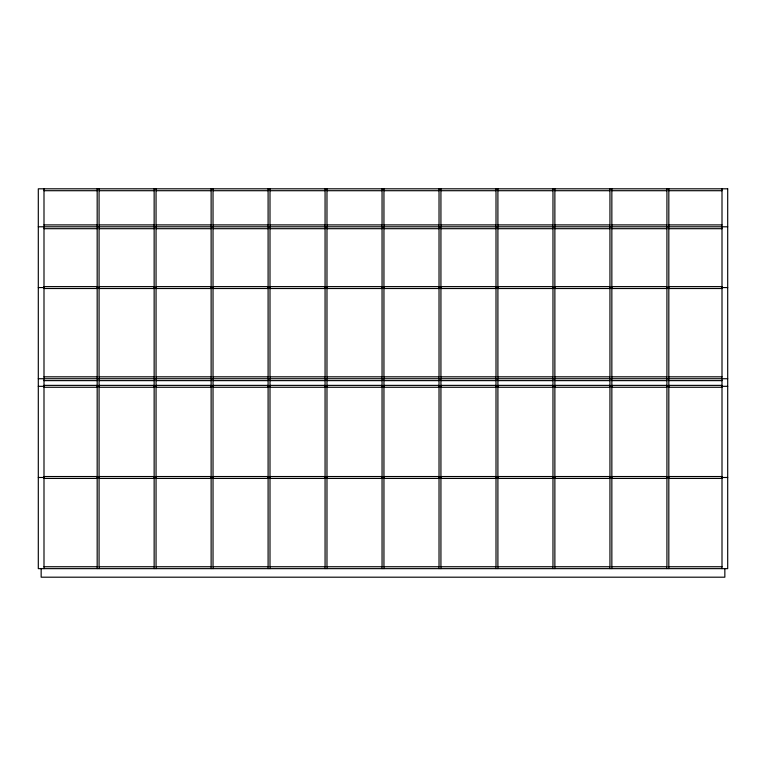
<?xml version="1.0" encoding="UTF-8"?>
<svg xmlns="http://www.w3.org/2000/svg" width="766" height="766" viewBox="0 0 766 766"><rect width="100%" height="100%" fill="white"/><g stroke="black" fill="none" stroke-linecap="round" stroke-linejoin="round"><path stroke-width="1.15" d="M43.997 190.705L97.177 190.705M99.073 190.705L154.148 190.705M156.053 190.705L211.129 190.705M213.025 190.705L268.1 190.705M269.996 190.705L325.071 190.705M326.977 190.705L382.052 190.705M383.948 190.705L439.023 190.705M440.929 190.705L496.004 190.705M497.9 190.705L552.975 190.705M554.871 190.705L609.947 190.705M611.852 190.705L666.927 190.705M668.823 190.705L722.003 190.705M43.997 224.898L97.177 224.898M99.073 224.898L154.148 224.898M156.053 224.898L211.129 224.898M213.025 224.898L268.1 224.898M269.996 224.898L325.071 224.898M326.977 224.898L382.052 224.898M383.948 224.898L439.023 224.898M440.929 224.898L496.004 224.898M497.9 224.898L552.975 224.898M554.871 224.898L609.947 224.898M611.852 224.898L666.927 224.898M668.823 224.898L722.003 224.898M38.3 226.793L727.7 226.793M43.997 228.689L97.177 228.689M99.073 228.689L154.148 228.689M156.053 228.689L211.129 228.689M213.025 228.689L268.1 228.689M269.996 228.689L325.071 228.689M326.977 228.689L382.052 228.689M383.948 228.689L439.023 228.689M440.929 228.689L496.004 228.689M497.9 228.689L552.975 228.689M554.871 228.689L609.947 228.689M611.852 228.689L666.927 228.689M668.823 228.689L722.003 228.689M43.997 286.618L97.177 286.618M99.073 286.618L154.148 286.618M156.053 286.618L211.129 286.618M213.025 286.618L268.1 286.618M269.996 286.618L325.071 286.618M326.977 286.618L382.052 286.618M383.948 286.618L439.023 286.618M440.929 286.618L496.004 286.618M497.9 286.618L552.975 286.618M554.871 286.618L609.947 286.618M611.852 286.618L666.927 286.618M668.823 286.618L722.003 286.618M38.3 287.566L43.997 287.566M97.177 287.566L99.073 287.566M154.148 287.566L156.053 287.566M211.129 287.566L213.025 287.566M268.1 287.566L269.996 287.566M325.071 287.566L326.977 287.566M382.052 287.566L383.948 287.566M439.023 287.566L440.929 287.566M496.004 287.566L497.9 287.566M552.975 287.566L554.871 287.566M609.947 287.566L611.852 287.566M666.927 287.566L668.823 287.566M722.003 287.566L727.7 287.566M43.997 288.514L97.177 288.514M99.073 288.514L154.148 288.514M156.053 288.514L211.129 288.514M213.025 288.514L268.1 288.514M269.996 288.514L325.071 288.514M326.977 288.514L382.052 288.514M383.948 288.514L439.023 288.514M440.929 288.514L496.004 288.514M497.9 288.514L552.975 288.514M554.871 288.514L609.947 288.514M611.852 288.514L666.927 288.514M668.823 288.514L722.003 288.514M43.997 376.824L97.177 376.824M99.073 376.824L154.148 376.824M156.053 376.824L211.129 376.824M213.025 376.824L268.1 376.824M269.996 376.824L325.071 376.824M326.977 376.824L382.052 376.824M383.948 376.824L439.023 376.824M440.929 376.824L496.004 376.824M497.9 376.824L552.975 376.824M554.871 376.824L609.947 376.824M611.852 376.824L666.927 376.824M668.823 376.824L722.003 376.824M38.3 378.73L727.7 378.73M43.997 380.625L97.177 380.625M99.073 380.625L154.148 380.625M156.053 380.625L211.129 380.625M213.025 380.625L268.1 380.625M269.996 380.625L325.071 380.625M326.977 380.625L382.052 380.625M383.948 380.625L439.023 380.625M440.929 380.625L496.004 380.625M497.9 380.625L552.975 380.625M554.871 380.625L609.947 380.625M611.852 380.625L666.927 380.625M668.823 380.625L722.003 380.625M43.997 385.375L97.177 385.375M99.073 385.375L154.148 385.375M156.053 385.375L211.129 385.375M213.025 385.375L268.1 385.375M269.996 385.375L325.071 385.375M326.977 385.375L382.052 385.375M383.948 385.375L439.023 385.375M440.929 385.375L496.004 385.375M497.9 385.375L552.975 385.375M554.871 385.375L609.947 385.375M611.852 385.375L666.927 385.375M668.823 385.375L722.003 385.375M38.3 386.323L43.997 386.323M97.177 386.323L99.073 386.323M154.148 386.323L156.053 386.323M211.129 386.323L213.025 386.323M268.1 386.323L269.996 386.323M325.071 386.323L326.977 386.323M382.052 386.323L383.948 386.323M439.023 386.323L440.929 386.323M496.004 386.323L497.9 386.323M552.975 386.323L554.871 386.323M609.947 386.323L611.852 386.323M666.927 386.323L668.823 386.323M722.003 386.323L727.7 386.323M43.997 387.27L97.177 387.27M99.073 387.27L154.148 387.27M156.053 387.27L211.129 387.27M213.025 387.27L268.1 387.27M269.996 387.27L325.071 387.27M326.977 387.27L382.052 387.27M383.948 387.27L439.023 387.27M440.929 387.27L496.004 387.27M497.9 387.27L552.975 387.27M554.871 387.27L609.947 387.27M611.852 387.27L666.927 387.27M668.823 387.27L722.003 387.27M43.997 476.538L97.177 476.538M99.073 476.538L154.148 476.538M156.053 476.538L211.129 476.538M213.025 476.538L268.1 476.538M269.996 476.538L325.071 476.538M326.977 476.538L382.052 476.538M383.948 476.538L439.023 476.538M440.929 476.538L496.004 476.538M497.9 476.538L552.975 476.538M554.871 476.538L609.947 476.538M611.852 476.538L666.927 476.538M668.823 476.538L722.003 476.538M38.3 477.486L43.997 477.486M97.177 477.486L99.073 477.486M154.148 477.486L156.053 477.486M211.129 477.486L213.025 477.486M268.1 477.486L269.996 477.486M325.071 477.486L326.977 477.486M382.052 477.486L383.948 477.486M439.023 477.486L440.929 477.486M496.004 477.486L497.9 477.486M552.975 477.486L554.871 477.486M609.947 477.486L611.852 477.486M666.927 477.486L668.823 477.486M722.003 477.486L727.7 477.486M43.997 478.434L97.177 478.434M99.073 478.434L154.148 478.434M156.053 478.434L211.129 478.434M213.025 478.434L268.1 478.434M269.996 478.434L325.071 478.434M326.977 478.434L382.052 478.434M383.948 478.434L439.023 478.434M440.929 478.434L496.004 478.434M497.9 478.434L552.975 478.434M554.871 478.434L609.947 478.434M611.852 478.434L666.927 478.434M668.823 478.434L722.003 478.434M43.997 566.744L97.177 566.744M99.073 566.744L154.148 566.744M156.053 566.744L211.129 566.744M213.025 566.744L268.1 566.744M269.996 566.744L325.071 566.744M326.977 566.744L382.052 566.744M383.948 566.744L439.023 566.744M440.929 566.744L496.004 566.744M497.9 566.744L552.975 566.744M554.871 566.744L609.947 566.744M611.852 566.744L666.927 566.744M668.823 566.744L722.003 566.744M724.847 568.64L724.847 577.191L41.153 577.191L41.153 568.64M722.003 188.809L722.003 568.64M668.823 188.809L668.823 568.64M666.927 188.809L666.927 568.64M611.852 188.809L611.852 568.64M609.947 188.809L609.947 568.64M554.871 188.809L554.871 568.64M552.975 188.809L552.975 568.64M497.9 188.809L497.9 568.64M496.004 188.809L496.004 568.64M440.929 188.809L440.929 568.64M439.023 188.809L439.023 568.64M383.948 188.809L383.948 568.64M382.052 188.809L382.052 568.64M326.977 188.809L326.977 568.64M325.071 188.809L325.071 568.64M269.996 188.809L269.996 568.64M268.1 188.809L268.1 568.64M213.025 188.809L213.025 568.64M211.129 188.809L211.129 568.64M156.053 188.809L156.053 568.64M154.148 188.809L154.148 568.64M99.073 188.809L99.073 568.64M97.177 188.809L97.177 568.64M43.997 188.809L43.997 568.64M727.7 188.809L38.3 188.809L38.3 568.64L727.7 568.64L727.7 188.809"/></g></svg>
